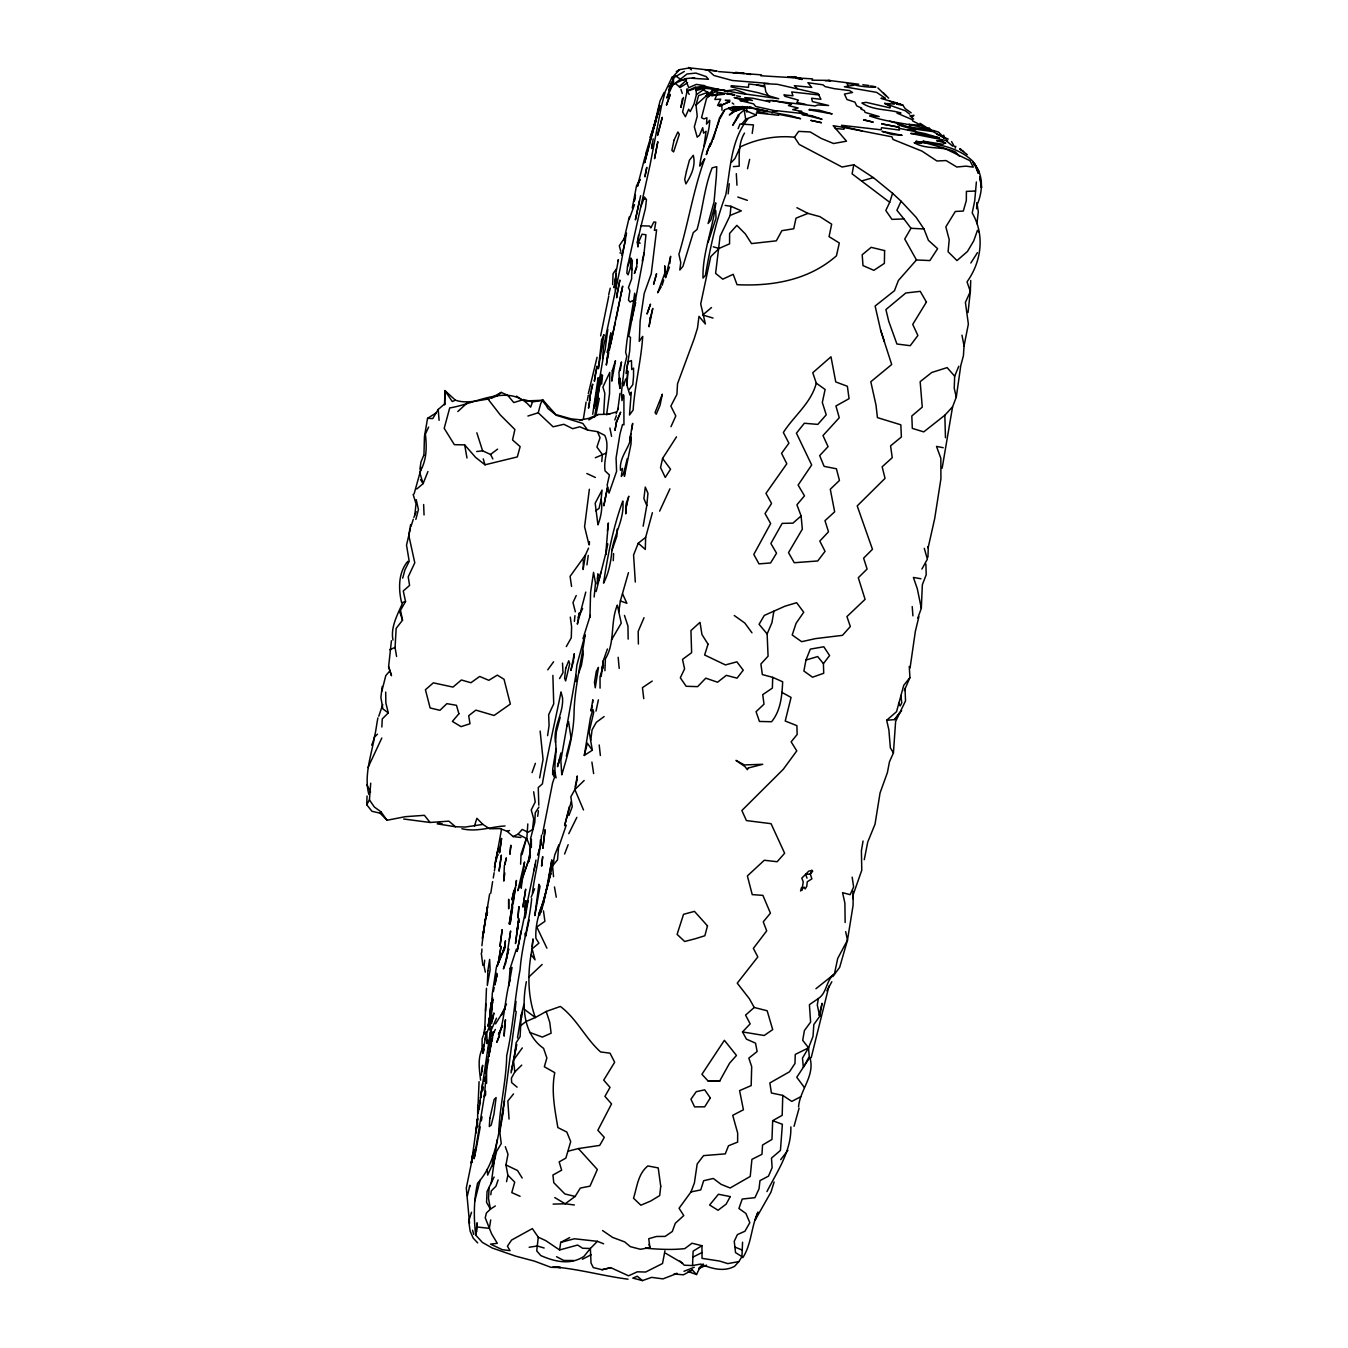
<?xml version="1.0" encoding="UTF-8"?>
<svg xmlns="http://www.w3.org/2000/svg" width="1348" height="1348" viewBox="0 0 1348 1348"><rect width="100%" height="100%" fill="white"/><g stroke="black" fill="none" stroke-linecap="round" stroke-linejoin="round"><path stroke-width="1.5" d="M645.844 1248.248L646.636 1247.844L645.844 1248.248C658.633 1249.276 671.708 1250.085 684.818 1248.602L691.996 1243.227L701.937 1245.704L702.055 1258.358L719.546 1261.054L727.802 1263.615L738.839 1261.593L741.956 1256.639L742.563 1242.216M970.729 280.502L970.341 291.505L965.404 302.407L968.37 324.093L964.056 345.897L963.416 355.737L960.787 365.51L956.288 397.154L952.581 406.81L944.83 415.235L945.47 437.696M679.914 1261.054L684.295 1265.216L692.535 1265.553L693.125 1251.146L701.937 1245.704M485.566 1095.115L485.6 1091.105M695.838 88.412L695.854 87.468L704.718 85.665L696.309 84.402L688.727 87.687L685.256 78.673L672.837 84.536L666.856 98.084L669.889 88.547L668.709 90.164L674.236 77.375L684.312 71.461M594.586 417.139L601.36 374.424C598.327 383.708 594.721 399.311 595.934 406.439L601.141 377.44M484.859 1029.838L484.892 1026.738L483.764 1034.287M845.145 922.521L844.893 903.177L842.567 892.662L850.133 894.668L853.621 886.967L852.172 877.177M520.918 837.479L513.116 836.569L507.067 831.295L500.125 828.582L489.526 828.767L482.904 824.403L465.161 827.049L455.439 826.745L448.884 821.151L430.046 822.465L424.401 815.321L405.276 816.686L387.044 820.258L380.069 813.164L371.913 811.277L366.74 804.722L369.436 799.87L370.717 783.205M478.136 1103.372L479.079 1081.669M485.583 1011.067L486.459 988.32M629.364 216.725L623.905 239.809L626.5 233.137L620.013 269.094L603.5 347.026L602.539 358.602L605.134 349.654L607.83 329.418M603.719 413.617L604.831 393.33L602.91 387.078L609.768 372.368L609.532 393.717L606.6 414.763M476.737 1231.752L477.108 1222.788L475.726 1235.139L482.416 1242.435L492.205 1247.995L515.644 1256.151L534.465 1261.138L551.012 1267.339L560.667 1267.524L553.084 1266.867C578.646 1268.889 602.556 1275.916 628.016 1279.185M589.346 544.794L589.413 541.61M819.112 1015.398L822.095 1003.333L819.753 1016.291L813.855 1024.48L812.996 1036.444L808.547 1047.851L795.253 1054.439L794.983 1063.454L789.456 1071.812L769.86 1082.933L771.41 1092.992L782.767 1095.402L782.194 1115.318L772.674 1120.677L771.966 1139.464L762.547 1145.025L761.974 1154.292L751.914 1159.381L750.229 1176.45L730.144 1187.992L721.096 1184.336L713.294 1178.472L703.656 1180.713L700.741 1189.93L691.002 1191.918L679.072 1208.246L683.756 1215.576L675.281 1223.31L672.315 1231.465L665.137 1236.419L656.527 1236.47L648.742 1238.694L649.904 1247.625L640.367 1249.276L630.308 1246.647L624.731 1241.929L612.615 1237.413L602.573 1230.539M527.927 416.026L538.24 412.791L553.101 426.811L563.868 424.3L572.698 428.681L579.758 426.794L587.644 430.079L597.434 431.646L604.73 435.337C610.425 446.946 603.078 458.943 605.067 470.907L609.431 474.968L607.156 485.061L609.043 493.115L616.592 471.328L616.07 458.05L619.962 434.056L622.506 424.536L623.939 424.873L623.922 395.756L623.298 394.678L621.967 400.642L621.479 392.217L624.394 366.471L626.82 356.394L625.641 352.3L627.005 340.303L633.509 301.48L632.482 300.688L630.156 302.003L628.471 300.149L629.904 290.696L628.454 287.63L631.589 279.019L632.33 260.45L630.931 258.277L627.494 266.618L626.837 273.139L628.101 274.807L630.443 267.511L630.931 258.277M583.381 560.06L583.128 569.53L585.47 554.988L588.537 548.114M645.641 537.397L645.304 549.428L638.261 543.193L645.641 537.397L652.398 512.695M772.69 677.336L772.387 688.087L762.732 694.641L763.996 704.195L756.059 711.677L759.446 721.45L771.578 721.736C780.829 710.497 781.975 695.72 782.666 681.785L772.69 677.336L762.345 674.573L760.895 663.991L768.074 656.19L767.13 633.931L771.915 622.725L773.887 611.166M592.732 702.763L592.817 699.764L590.98 711.003L592.261 705.948M927.963 557.162L928.3 546.344L928.098 547.928L934.703 518.542L940.921 478.81L940.837 458.253L936.506 446.407L943.212 447.704M523.934 1004.445L521.238 1015.044L520.109 1036.646L516.183 1042.678L514.835 1053.192M617.131 529.124L616.895 536.133L611.908 550.557C610.947 561.627 608.774 573.338 603.55 583.145C607.712 555.528 613.138 527.203 622.793 501.035C624.697 518.896 614.469 533.387 611.908 550.557M958.782 366.252L954.67 376.21L954.232 388.275L956.288 397.154M601.798 347.363L601.68 339.747L603.955 334.641L598.327 368.779L601.68 339.747M624.663 469.289L624.394 476.383L631.016 444.065L631.218 437.005C629.027 448.732 619.035 457.36 620.518 470.233L622.49 468.464L621.293 476.451L623.821 473.013L627.241 458.59M481.775 952.514L481.91 948.992M520.463 1025.811L525.956 1021.565L535.358 1017.521C527.287 995.683 527.523 971.403 532.106 948.807L538.914 943.179L535.897 938.309C535.19 926.379 538.442 914.079 542.924 902.941L538.627 914.23M604.898 670.697L605.387 658.801C615.295 642.895 610.105 622.405 617.333 605.1L621.243 623.164L611.503 639.879M396.582 656.442L395.065 647.444L396.16 628.387L402.513 620.198L400.524 610.324L405.529 601.494L403.271 590.98L409.59 585.42L408.208 576.86L414.796 562.79L408.73 535.173L410.651 524.541M475.726 1235.139C473.62 1217.867 473.67 1200.209 477.596 1183.19C490.166 1169.424 495.373 1151.192 498.76 1133.061C499.501 1107.028 506.241 1081.77 506.696 1055.686C513.082 1027.21 514.717 998.042 520.109 969.6C521.845 945.437 529.511 922.521 531.668 898.611M626.955 385.309L627.747 371.071L626.955 385.309L629.937 395.065L631.252 392.15L629.499 414.999L633.122 410.095C634.773 385.376 641.109 361.129 642.71 336.41L639.255 341.347L640.148 320.908L644.209 293.476L651.253 273.812L656.611 229.868L654.403 230.356L655.768 222.15L653.78 222.066L650.882 227.93L649.584 226.026L641.092 225.824L637.301 242.134L637.941 246.97L638.463 235.394M603.601 1243.8L597.417 1241.323L590.373 1248.484L591.014 1262.992L593.272 1267.592L602.084 1269.715L610.779 1267.659L628.539 1275.815L637.301 1271.821L645.675 1272.023L662.525 1263.531L664.935 1250.843M520.614 864.203L521.069 854.126L526.36 838.574L522.03 854.666M381.855 727.01L382.259 718.939L388.291 712.89L385.865 702.999L385.697 692.131M494.093 1177.023L489.088 1187.369L488.532 1198.625L490.436 1209.122L486.392 1213.015L485.229 1217.817L491.599 1233.841L497.294 1243.311L490.52 1244.137L502.4 1249.714L510.033 1250.641L507.421 1246.192L511.6 1240.042L532.342 1228.601L538.273 1237.178L545.788 1240.649L559.589 1249.967L577.635 1245.046L582.639 1248.248L590.373 1248.484L583.97 1256.37C570.373 1265.401 554.635 1261.694 540.784 1255.561L536.723 1250.877L538.273 1237.178M496.485 1018.178L490.268 1032.164L480.562 1097.912L482.651 1083.303M590.036 400.474L590.272 395.79L588.52 408.174L589.649 402.395M976.626 208.468L976.912 202.706L978.294 211.805L976.946 223.701M613.239 560.65L613.61 553.59M513.268 902.907L516.436 880.463L515.913 885.552M538.796 805.144L538.256 787.535L542.385 783.896C547.574 753.111 554.854 722.68 561.021 691.945L562.537 697.725C563.767 713.48 552.646 726.96 555.578 742.495C557.28 754.29 552.933 766.22 556.117 777.931M377.44 734.188L374.508 737.053C371.155 755.925 363.859 775.336 368.847 794.478M864.27 859.687L867.724 842.096L875.037 824.167L880.059 792.91L887.388 772.623L889.478 761.772L893.421 752.925L895.628 721.416L905.519 700.909L905.03 688.272M976.677 208.67L976.896 204.963M664.749 276.424L664.733 266.078L664.749 276.424L665.491 271.302L657.689 292.802L661.261 286.787M497.142 1139.886L491.178 1183.595M532.426 893.37C534.398 875.509 539.722 858.103 540.413 839.956M540.767 845.348L541.458 835.153M489.594 1026.03L490.841 1022.913L492.391 1001.918L489.526 1029.973M510.1 968.555L508.786 985.927L512.038 967.527L510.1 968.555L516.419 948.992M555.578 742.495L556.286 732.2L560.161 717.406M586.094 402.092L583.398 418.891M619.979 393.464L617.822 409.657M626.213 507.168L625.708 513.874L626.55 502.619L628.808 496.233L626.213 507.168L626.55 502.619M367.06 796.011L366.74 804.722M479.231 1107.112L479.046 1109.438L480.343 1100.49M487.353 1040.1L487.1 1043.588L486.83 1032.922L490.841 1022.913M521.238 1015.044L517.48 1037.96M500.057 1123.255L499.316 1132.59C506.241 1092.352 510.285 1051.946 516.217 1011.708L515.121 1010.579L516.014 1001.395M741.922 123.965L745.714 119.231L747.837 118.944C730.633 140.327 730.599 168.972 725.78 194.853C716.058 220.634 710.076 248.066 705.408 275.396L702.999 278.076C702.342 252.194 713.328 228.115 715.737 202.857L710.8 220.145L708.088 223.515L714.052 201.998L716.378 175.965L716.765 166.697L712.148 167.809C704.212 187.625 702.797 209.142 697.068 229.43L693.276 232.614L682.931 266.348L679.813 270.021L680.757 262.523L678.903 254.283C688.373 222.791 693.378 189.933 704.751 158.693L699.814 166.107C700.926 150.319 709.385 136.199 709.705 120.309L706.521 124.067L706.925 117.748L703.993 118.927L701.55 117.697L706.588 98.219L714.811 91.866L734.576 94.613M796.904 207.71L807.957 213.405L819.938 216.657L831.665 224.206L829.054 236.641L839.315 242.977L836.451 255.8C808.867 280.098 772.69 286.399 737.053 284.698L733.194 274.318L722.781 279.171L715.603 273.391L720.085 236.288L730.144 215.427L730.886 206.278L725.14 205.418M738.35 115.035L738.957 115.743L732.773 125.297L738.35 115.035L744.18 109.913L745.714 119.231L756.245 115.136L756.43 112.861L778.588 115.237L778.571 114.294L800.645 118.708L790.265 115.608L757.155 109.626L756.936 111.362L767.147 113.417M381.855 691.153L385.798 675.584L389.639 671.152M597.08 584.055L597.905 573.86L597.484 578.831M976.373 181.997L974.739 200.684L972.211 212.984C985.017 234.906 981.529 261.697 967.021 281.85L970.341 291.505L968.033 312.534M523.142 875.307L523.58 870.235M601.764 461.555L602.371 454.546L596.911 447.031L600.045 437.696L597.434 431.646M477.748 1104.467L477.63 1120.02M584.307 755.436L590.407 717.911L592.918 709.419L593.743 712.25L589.16 731.779L592.311 750.229L584.307 755.436L587.357 743.22L592.311 750.229M917.769 618.109L921.324 608.268L922.352 584.695L926.211 574.754L925.891 564.054M573.793 659.138L574.282 653.696L570.878 670.445L573.625 660.941M490.756 893.235L492.627 881.609M646.787 505.466L647.95 493.284L645.288 487.066L643.906 498.591L646.787 505.466L643.148 526.226M484.657 960.18L484.084 966.112L485.331 972.178M471.631 1161.925L477.58 1118.587L475.861 1133.095L477.108 1123.086M532.258 946.532L532.999 938.916L531.803 949.582M574.383 621.411L574.956 615.648M575.832 675.365L576.843 665.221L585.083 634.74C581.679 660.284 574.973 685.559 574.08 711.121C573.995 732.941 568.014 754.155 561.779 774.83L560.852 760.424L575.832 675.365L576.186 681.465M601.124 499.451L602.084 490.099L595.176 503.242L597.939 524.861C600.905 516.958 602.792 507.825 601.124 499.451L599.018 508.449L595.648 510.774M614.739 281.395L616.306 274.166L614.065 287.781C617.906 270.763 616.592 282.659 615.278 290.106M672.854 82.986L669.147 86.912L672.854 82.986L673.393 77.695L672.618 81.284M414.847 514.936L416.026 503.832L413.145 494.43M489.054 1055.956L489.678 1050.21L488.599 1056.714L491.514 1043.116M669.838 263.483L670.63 256.305L665.491 277.705L669.451 267.072M728.156 193.826L729.268 183.766M601.629 384.129L602.489 375.098L601.107 380.827M486.796 1064.347L487.336 1059.595L486.813 1063.589M607.763 355.99L606.33 365.089L607.982 352.098L610.914 342.864L622.692 286.147L620.636 295.515M680.993 89.507L682.256 93.433M471.648 1162.161L472.912 1153.484L471.294 1163.004L474.21 1149.423L466.307 1187.992L469.559 1223.243M493.385 1155.034L492.222 1164.925L487.673 1175.119L487.235 1169.255M551.029 866.949L548.215 882.755L551.854 859.872L544.659 898.914M523.816 868.163L524.557 861.945L517.834 890.742L521.187 881.895M704.027 145.972L706.066 131.278L703.555 133.166L702.712 127.706L699.46 135.272L697.202 137.176L694.321 126.864L697.236 116.265L696.006 105.06L698.55 95.674L707.97 92.287L703.589 90.164L704.397 89.035C708.239 84.975 769.186 101.437 735.199 89.659L724.365 91.041M590.795 740.136L592.058 729.891L596.237 722.41L604.123 716.546M382.242 686.418L380.877 697.405L382.849 708.863L388.291 712.89M491.531 1026.519L488.97 1044.532M521.187 930.828L517.126 951.452L535.223 864.354M607.392 530.809L608.369 522.99L605.656 554.837L607.813 543.851M526.36 981.698C521.929 1004.546 522.451 1033.646 543.581 1048.34L546.867 1057.961L544.356 1066.774L554.769 1072.654C551.079 1091.071 554.837 1109.387 557.853 1127.568L566.8 1132.034L570.71 1141.571L565.874 1158.101L559.167 1161.875L561.644 1170.182L552.916 1175.052L553.775 1182.685L564.913 1193.974L575.158 1196.434L580.331 1188.06L589.986 1186.156L597.349 1169.491L578.393 1148.563L568.468 1151.091M601.191 676.544L603.281 660.689L607.426 648.978M489.442 1043.807L490.554 1035.23M790.855 1126.877C791.512 1150.939 777.425 1171.075 766.945 1191.581M910.069 667.968L915.343 631.37L918.898 616.71M482.095 1087.769L478.152 1113.162M603.213 357.523L599.624 378.754M490.79 1194.749L491.295 1190.924L495.929 1186.24L498.12 1179.938M595.85 415.403L599.338 398.401M482.264 938.596L489.644 893.926M504.826 873.032L503.748 881.087L504.337 865.938L506.326 857.85L504.978 864.472M484.168 1081.366L484.724 1077.22M596.49 405.849L597.619 397.576M603.281 660.689L601.865 671.287L603.449 665.322L600.029 676.662L600.062 688.137M537.667 816.315L538.425 810.755M586.936 564.863L588.25 555.427M488.33 1049.603L489.712 1039.712L489.004 1044.616M485.28 1073.075L486.005 1068.02M539.638 777.88L543.059 759.48L540.144 731.088M719.849 118.995L724.938 109.592L733.716 106.559L744.618 107.166M485.364 1072.503L485.954 1068.391M608.74 296.206L600.635 335.854M633.509 301.48L634.689 293.19L635.582 300.638M618.816 611.773L620.366 600.955L628.438 572.681M752.201 133.452L753.431 124.875L740.018 124.016L738.114 128.683M481.202 1075.35L482.651 1065.291L481.691 1071.845M696.124 90.569L695.652 87.047L687.092 91.074L682.627 111.918L685.391 116.72L688.71 109.222L690.21 111.631L694.035 104.032L696.427 94.613L696.124 90.569L704.802 88.109L724.904 90.215M419.919 469.273L420.98 461.926L423.693 455.456M547.591 735.654L549.074 725.578L548.67 714.726L553.725 703.841L552.882 675.399M620.249 370.481L621.495 361.938L618.951 372.385L619.777 388.477L619.305 380.574M650.241 318.313L649.011 326.772L652.769 308.439L650.241 318.313L650.444 317.066M492.559 999.34L488.515 1025.626L492.66 997.689M509.325 939.758L510.622 930.979L506.477 958.26L503.427 968.892L504.792 965.572M559.589 1249.967L560.717 1242.367L569.715 1237.599M492.323 1002.979L490.874 1010.663L492.576 999.559M496.047 977.283L496.654 973.256L496.131 977.401L496.789 974.099M482.854 1090.397L483.376 1086.909M601.865 671.321L602.994 663.839M627.494 266.618L649.955 165.501L661.363 106.374L665.305 91.394L672.281 76.735M504.54 1100.912L502.214 1115.925M481.876 945.689L483.848 930.002M494.396 871.01L495.255 865.433M485.162 1039.544L486.342 1032.012L482.87 1053.378L484.269 1049.266M593.912 408.41L598.63 381.299L598.141 377.71L592.716 414.224M542.519 833.957L552.579 783.003L555.224 775.151M952.581 406.81L942.151 468.177M493.284 877.969L494.126 872.746M490.706 1219.923L489.358 1228.365L476.838 1226.95M484.909 922.554L487.572 906.665L483.073 934.872L485.398 920.044M482.82 936.607L484.353 927.171M489.627 1018.212L491.481 1006.855L488.077 1026.435L491.464 1006.754M863.057 841L861.406 850.756L861.776 870.218L853.166 894.769L853.065 905.553L847.471 940.179L837.715 958.428L834.429 973.964C825.886 980.198 827.251 992.65 818.337 998.548L817.276 1005.018L819.753 1016.291M847.825 85.446L847.134 83.711L853.84 84.014L853.638 85.244L844.354 86.778L876.554 92.355L885.467 98.303L880.952 98.32L902.756 105.026L905.047 108.497L911.181 112.844M653.207 138.827L651.573 148.499L652.499 143.663M501.523 829.256L497.328 852.357M503.579 1109.674L499.788 1132L501.254 1143.61L496.62 1151.344L492.846 1166.492M521.558 1017.74L522.451 1012.533M682.374 98.859L680.909 107.436L683.453 97.46M471.294 1163.004L472.07 1158.522M546.698 888.972L553.708 861.136M635.363 194.971L634.217 201.526L635.414 195.763M621.9 289.769L616.12 318.751M594.131 596.979L595.513 583.061L593.541 572.361L590.592 592.278L589.935 617.333M529.174 920.01L525.619 936.371L524.945 933.372M616.474 422.025L620.569 412.353L616.474 422.025L614.974 430.416L616.643 421.082M630.864 433.786L629.651 440.678L632.684 423.39L631.504 430.012M475.507 1152.607L480.225 1126.928M672.753 80.526L673.545 76.078L679.527 69.658L689.654 67.872L717.052 71.006L705.021 69.641M626.045 373.463L629.651 351.205L630.493 337.337L628.707 336.326L643.906 254.705L645.945 234.771L642.036 234.215L638.295 242.926L637.301 242.134M811.193 1057.691L829.02 985.961M481.32 1120.879L482.062 1116.835M566.312 756.076L570.996 737.76L568.553 721.618L566.918 726.302M731.357 162.417L734.98 158.525L740.237 146.932C756.835 138.945 776.212 135.305 794.494 137.21L799.212 144.438L842.079 167.034L853.773 164.776L852.105 173.841L889.697 202.318L885.805 210.49L891.955 219.387L903.901 218.898L910.978 228.284L923.97 228.958L928.418 240.348L937.618 248.672L929.884 260.568L916.455 259.962L898.391 280.485L894.449 290.713L875.122 306.03L880.615 330.058L891.685 364.533L870.808 381.737L876.015 405.175L877.43 417.61L900.818 424.805L901.391 436.971L890.573 445.851L892.241 457.697L882.148 466.796L885.046 478.355L857.21 505.921L872.459 549.293L863.613 558.156L867.084 569.041L858.305 577.719L865.079 599.355L846.932 616.575L850.335 626.534L842.466 635.346L815.574 638.598L801.639 641.682L792.203 634.992L796.095 623.281L803.728 612.245L796.634 602.691L784.856 606.246L764.299 615.446L759.076 624.309L767.13 633.931M585.773 592.075L577.348 624.141L579.236 612.969L578.326 617.62L582.622 608.487M587.324 400.407L588.25 395.385M486.611 915.528L487.302 911.888L486.611 915.022M632.279 207.963L636.509 185.805L640.115 179.385L637.385 186.395L645.136 156.351M533.993 870.64L535.982 860.058M487.302 911.888L486.561 915.798L487.487 912.208M506.545 1181.674L507.859 1175.203L505.955 1164.958L507.994 1154.208L505.315 1146.71M805.969 660.048L803.88 671.018L812.524 677.218L823.712 673.259L823.409 663.62L817.68 656.56L805.969 660.048L810.317 649.113L823.813 646.77L829.593 655.549L823.409 663.62M608.504 346.503L610.829 332.821L609.869 342.78L607.004 352.418M488.701 1046.301L491.481 1032.989M556.151 748.561L552.747 768.882L552.663 774.729L553.624 770.382L553.826 776.229L555.157 772.674M511.094 1072.873L513.217 1061.702L511.313 1070.935M517.11 1087.179L511.65 1082.596L511.431 1078.08L514.818 1071.946L513.487 1060.168L515.711 1048.609M388.612 666.653L391.442 675.567L388.612 666.653L391.426 640.738M590.963 391.375L589.666 398.132L592.732 384.129L591.3 389.69M635.683 302.525L631.589 320.403L630.443 319.982M482.432 1051.137L483.73 1044.515M493.183 999.643L491.666 1007.411L492.273 993.712L496.384 967.241L504.422 949.228L505.416 940.988L504.422 949.228L502.888 952.244L504.944 946.026L497.193 966.095L500.293 954.687L498.507 962.809M530.253 856.132L521.609 879.553L521.272 888.18C521.373 873.892 531.011 861.456 530.202 846.881L526.832 838.726L527.809 823.948M575.225 786.693L577.332 775.976L576.792 778.082M505.483 963.904L508.701 948.891L506.477 958.26L507.219 955.142M513.403 1061.028L516.823 1044.515M493.385 991.538L494.211 987.444M491.885 1041.448L492.61 1037.775M469.525 1187.217L469.913 1185.28L467.419 1195.727M615.699 274.183L618.446 259.591L617.755 260.737M609.195 350.834L615.21 322.812M589.362 489.29L584.577 526.731L588.941 544.592M553.556 876.689L552.545 865.871L554.786 854.851L558.847 844.859M435.842 413.095L427.552 418.335L424.452 436.533L423.929 455.321M626.567 369.537L628.117 361.921L631.454 360.556L631.723 369.521L633.543 368.139L633.543 376.378L632.785 384.686L629.095 389.623M596.001 711.121L598.394 699.865M491.599 1023.587L493.89 1012.971L492.138 1020.824M488.633 1059.798L486.527 1069.571L484.37 1096.918L484.892 1093.026L474.092 1158.758L475.035 1154.646M798.538 1106.843C800.038 1089.555 815.405 1075.502 809.845 1057.422L796.769 1077.271L804.335 1087.465M512.729 906.884L510.1 924.172L513.723 894.819L509.224 924.071L515.458 887.405M530.438 839.113L534.802 822.415L535.257 812.76L538.947 807.048M582.976 638.699L590.373 615.126M607.122 360.084L608.774 352.687M662.593 458.438L660.554 467.571L665.255 477.445L670.529 469.205L662.593 458.438L676.511 436.836M577.079 779.767L574.871 789.557L570.844 796.786L572.243 806.727L568.873 815.591M747.533 168.719L749.64 159.35M642.271 260.905L644.074 252.885M608.689 294.808L610.223 288.169M414.106 493.924L421.435 467.52M548.602 882.367L550.641 873.622M909.243 666.451L909.934 677.589L903.75 685.306L896.538 711.677L886.664 720.287L888.871 729.858L890.354 747.82L893.421 752.925M640.637 195.746L635.38 219.909L639.424 200.835M558.038 764.939L559.909 758.57L557.499 766.692L560.903 752.976M549.95 877.127L550.776 873.673M799.094 1108.191L794.056 1126.288M530.404 855.508L528.905 861.675L531.348 839.231L531.365 847.42M664.092 92.523L660.014 101.016L653.426 128.65L655.566 120.848M596.119 591.57L606.432 550.81M598.967 579.994L600.871 572.26M377.895 717.911C376.025 727.195 375.62 736.311 371.644 745.158M654.757 123.426L660.048 105.582M495.828 861.709L497.749 854.11L497.8 855.525M539.52 915.444L544.154 901.357M569.345 806.576L564.593 825.684L571.181 801.807M474.816 1201.017L480.09 1180.241M629.162 219.438L634.504 204.593M652.247 132.289L644.63 162.822L657.083 116.181M542.823 903.446L547.726 884.625M415.858 519.384L418.436 509.561L416.229 499.653M588.335 393.633L597.063 357.254M654.656 123.949L652.28 132.947L655.751 120.629M402.715 578.157L404.922 569.85L409.202 561.307L406.523 545.081L410.432 528.5M656.038 119.298L657.184 114.984M542.149 904.98L547.945 884.726M538.24 412.791L540.784 403.338L543.042 400.272L556.589 415.369L582.808 423.424L587.644 430.079M640.755 206.918L644.614 196.993L644.647 199.319L645.591 198.426L646.467 199.689L645.422 208.502L641.092 225.824M955.26 148.179L955.799 146.275M539.251 849.965L541.441 842.281M801.571 887.473L800.56 890.961L804.133 887.102L805.127 888.955L806.812 886.226L807.233 881.811L811.884 878.845L810.283 874.077L811.985 870.37L812.692 871.212L810.283 874.077L805.615 874.346L801.807 878.104L803.24 881.862L801.891 890.455M653.662 127.672L655.836 120.309M662.154 285.287L663.705 279.963M645.726 153.756L654.302 125.718M656.274 118.877L659.846 106.846M757.964 1212.206C751.072 1226.916 751.645 1244.086 742.815 1257.65M713.277 139.282L719.394 118.135L724.499 109.828M655.634 119.601L658.363 110.603M540.868 912.242L542.503 906.8M621.883 255.21L625.539 240.028M474.462 826.172L476.872 818.303L482.904 824.403M708.071 242.387L716.024 218.191L715.754 210.49M774.123 1181.994L770.955 1192.171L755.251 1219.839L757.829 1212.391M410.921 526.697L413.28 519.283M471.547 1212.24L468.7 1221.086L470.166 1231.213L473.165 1238.071L477.664 1242.907M657.554 134.817L662.289 117.36L657.723 135.373M889.697 202.318L892.595 193.32L873.369 177.616L853.773 164.776M976.71 205.705C982.995 191.686 984.074 174.313 973.037 162.367L978.766 171.348L974.351 163.243L978.345 173.37L975.194 164.81M518.188 927.609L516.604 932.462L518.66 920.65L515.492 943.533L518.694 918.392L519.047 922.369M542.334 905.35L540.818 909.967L544.019 900.75M537.566 855.087L540.127 847.285M510.066 979.71C504.438 1000.132 504.759 1022.222 496.789 1042.324L499.501 1035.871M378.771 716.226L382.748 704.549M717.658 90.619L712.233 90.838L710.767 95.186L706.335 95.775L696.006 105.06M655.684 121.876L650.191 137.513L655.6 120.41M717.136 94.074L711.576 95.691L724.297 94.225L717.136 94.074L714.844 99.516L720.742 99.145L717.608 105.498L721.113 103.998M636.694 266.988L634.419 273.459L636.694 266.702L637.149 259.136L637.216 263.281M719.209 120.848L709.756 146.494L712.401 141.085M532.056 772.657L535.375 763.322M816.281 383.135C811.243 403.018 793.989 415.791 783.356 432.489L788.917 443.206L781.554 453.332L786.811 463.763L765.967 493.368L771.562 503.444L765.041 513.588L770.652 523.529L753.802 554.432L758.991 563.868L770.567 562.975L776.549 553.186L770.854 543.48L782.16 523.378L792.944 523.142L801.116 515.93L796.921 504.792L804.486 495.845L798.117 485.078L811.681 464.976L796.432 433.18L804.335 423.255L817.815 424.401L826.24 414.813L822.314 402.479L825.111 389.488L816.281 383.135L812.76 372.739L830.991 356.782L835.743 381.939L847.37 386.269L849.072 398.654L835.929 405.984L839.265 417.728L822.988 435.572L828.06 446.643L819.685 455.607L824.117 466.374L836.4 468.767L839.467 480.444L830.284 489.273L834.665 511.819L824.976 520.699L828.514 531.786L819.803 541.07L825.06 551.332L817.731 560.97L794.258 562.723L788.513 552.646L802.33 529.157L801.116 515.93M556.589 415.369L548.013 408.579L543.042 400.272L532.511 401.923L530.64 407.163C510.218 382.006 475.305 403.979 449.71 407.938L444.2 428.327L454.343 444.671L464.672 444.874L475.608 457.41L485.01 464.807L517.312 456.921L520.143 446.626L512.543 439.954L514.902 429.507L500.293 414.948L487.487 398.401M578.68 673.056L581.392 665.44L583.347 653.898L582.656 650.09M455.405 400.188L452.237 401.519L444.924 390.6L444.621 404.653L444.924 390.6L455.405 400.188C466.593 404.012 478.22 400.305 489.493 398.907M614.806 419.986L616.322 415.757M566.261 825.161L558.544 847.639L557.499 859.889L552.545 865.871M772.101 113.013L772.724 111.294L777.948 110.822L807.166 114.058L799.179 111.783L801.891 111.446L792.708 109.677L798.117 107.975L788.496 105.599L791.495 104.2L773.027 100.493L766.422 100.51L769.927 101.892L752.673 98.219L744.77 97.612L752.454 100.493L734.171 97.511L742.613 100.274M484.842 1031.372L482.112 1038.836L482.079 1048.862M493.57 1031.776L486.577 1065.543L486.577 1083.354M691.002 1191.918L694.389 1182.954L697.186 1163.964L703.555 1155.624L725.291 1153.871L728.476 1145.783L737.626 1142.11L737.676 1133.061L732.722 1115.335L743.422 1109.775L739.597 1090.616L751.173 1085.595L751.695 1066.672L748.848 1058.113L757.121 1051.558L755.537 1043.167L746.438 1039.139L742.512 1031.928L750.179 1023.857L745.562 1015.095L754.24 1007.478L767.164 1010.764L772.69 1029.619L764.164 1035.5L742.512 1031.928M564.593 854.009L568.148 844.724M638.261 543.193L633.577 554.988L635.312 582.033M427.939 471.53L423.12 483.595L416.835 488.987M413.87 517.447L416.178 511.633M616.103 413.819L618.429 408.023M531.146 897.246L534.6 888.787M568.789 833.687L576.826 817.394M644.024 617.721L638.177 631.386L638.379 644.024M904.306 690.58L909.934 677.589M506.511 1004.041L501.405 1015.061M670.967 426.709L675.803 415.959L670.849 406.068L676.915 394.442L677.522 383.776L694.22 338.651L697.489 328.137L698.989 316.359L705.392 323.992L700.707 303.94L710.767 256.575L719.124 248.42L729.571 243.836L729.605 233.44L736.851 225.369L745.393 233.979L751.527 243.584L776.33 240.837L781.874 230.66L793.736 228.772L796.011 218.157L807.957 213.405M645.608 155.087L647.95 149.914M428.613 427.08L425.378 434.191C426.945 447.216 426.76 460.679 419.666 472.238L423.12 483.595L420.492 479.585M381.804 738.013L367.987 767.585M669.922 488.835L659.644 511.128M576.219 595.546L572.984 602.556L575.326 611.807M892.595 193.32L901.087 201.223L896.909 210.288L903.901 218.898M502.147 1026.468L498.49 1034.354L502.467 1025.794M484.269 1045.509C476.956 1056.057 479.265 1068.357 480.579 1080.152M711.997 93.197L706.335 95.775L707.97 92.287M696.528 1274.534L692.4 1270.035L688.12 1271.568L696.528 1274.534L700.269 1266.682L703.235 1263.969M402.26 603.769C397.323 615.042 390.431 627.46 392.976 640.047M489.088 1187.369L487.049 1191.48L486.561 1202.332L490.436 1209.122L495.339 1205.955M495.356 1029.451L491.919 1036.292L493.722 1032.248L490.268 1032.164M719.714 1080.978L729.571 1063.201L736.463 1055.45L724.381 1040.319L701.92 1074.305L708.239 1081.147L719.714 1080.978L708.239 1081.147M495.559 1023.89L505.281 1008.253L501.456 1015.196M826.846 990.831L831.817 981.765M921.914 569.058L927.373 559.184L924.29 548.35M744.517 133.098C738.502 142.77 739.108 155.121 739.21 166.158L733.396 166.63M566.295 646.602L571.282 637.789L571.603 626.668L570.288 617.114M910.978 228.284L904.727 239.017L916.455 259.962M559.555 678.6L562.992 672.703L562.52 663.115M808.547 1047.851L802.481 1058.096L803.341 1067.228L809.255 1056.647L808.547 1047.851L802.7 1040.302L804.419 1030.512L810.62 1022.087L809.407 1004.681L818.337 998.548M444.992 403.608L438.201 409.489L432.742 418.571L427.552 418.335M970.83 263.012L977.435 252.666M624.124 238.663L619.305 245.757L620.805 251.368M616.272 269.061L613.07 273.678L612.632 284.546M585.47 554.988L570.086 576.371L571.569 586.464M513.487 1060.168L522.316 1047.901M407.787 561.358C398.166 572.614 398.351 589.127 401.637 602.775L405.529 601.494M380.069 813.164L380.995 811.833L374.323 806.997L369.436 799.87M794.494 137.21L798.639 131.379L810.215 131.952L821.218 138.423L833.553 143.511L846.527 141.186L833.182 125.701L843.814 127.437L891.955 136.822L892.999 139.434L922.049 151.161L936.911 160.985L946.094 160.564L956.827 167.017L965.994 166.141L973.239 167.135L969.937 160.698L944.004 148.095L927.357 143.427L916.067 141.388L921.577 143.276L914.146 142.686C927.272 150.353 942.336 145.466 955.597 152.071L959.405 156.166M547.743 669.821L553.607 661.784M886.664 720.287L894.583 719.596L899.655 712.654M832.778 976.626L839.636 967.409L847.471 940.179L845.668 931.653M780.661 1159.684L787.889 1150.35M894.583 719.596L901.644 710.581M673.056 80.779L670.563 83.947L671.995 83.542M513.521 1093.936L507.842 1100.996L509.055 1119.076M513.116 836.569L518.036 834.193L522.215 829.441L528.096 832.289L532.544 829.526L533.69 818.859L531.247 809.929L535.223 801.976L533.656 791.781M738.839 1261.593L734.677 1266.227C723.927 1272.259 711.323 1268.569 700.741 1264.07L692.535 1265.553M528.77 977.064L542.149 964.477M514.818 1071.946L521.727 1065.122M584.173 780.492L574.871 789.557L583.499 809.963M457.815 411.511L466.947 403.153M675.87 83.947L679.257 86.66L686.486 80.105M747.5 107.082L746.522 107.941L746.893 112.137M532.511 401.923L523.681 399.564L513.773 402.547L507.589 395.2L501.203 392.42L497.328 395.79L491.06 398.283M835.221 128.431L843.966 129.273L843.831 127.083L841.506 125.297L881.087 129.812L881.541 127.689L899.487 130.065L898.846 128.262L925.031 133.604L939.253 137.85L917.921 133.587L910.759 133.452L947.526 140.782M815.944 988.724L834.429 973.964M711.525 307.546L702.729 314.994L713.041 318.061M706.335 95.775L712.233 90.838M671.995 85.733L687.042 73.988L695.888 73.078L706.167 76.6L708.475 79.279L692.417 78.302M944.83 415.235L923.734 431.899L912.31 428.361L911.821 415.976L922.268 407.113L920.162 381.653L931.788 372.469L947.139 367.6L954.67 376.21M912.579 116.45L913.995 115.338L909.951 115.861L913.641 119.079M476.703 451.529L482.601 450.805L490.537 454.445L497.581 449.137M575.158 1196.434L565.183 1203.781L553.118 1204.101M696.427 94.613L704.397 89.035M652.213 681.077L642.457 687.649L643.754 698.652M767.332 111.345L749.218 107.335L751.881 107.554L742.04 106.559L729.352 114.984C739.479 103.965 755.537 108.615 768.208 111.429M673.832 81.857L670.563 83.947L673.377 82.447M687.547 82.767L680.032 87.553L679.257 86.66M702.005 1266.446L698.635 1268.535L706.588 1265.149M676.292 71.545L679.527 69.658M588.857 419.868L598.108 414.493L609.684 414.224M729.639 101.656L719.327 106.138L729.639 101.656L725.291 100.291L729.891 100.258M578.393 1148.563L599.692 1145.412L604.292 1137.392L597.855 1130.298L611.537 1103.894L604.949 1096.362L610.021 1087.398L603.719 1080.136L614.671 1062.224L610.004 1053.159L600.618 1051.962C585.217 1038.196 577.011 1018.97 560.38 1006.45L546.21 1011.455L535.358 1017.521L524.709 1009.635M491.161 397.98L501.203 392.42M692.4 1270.035L683.402 1274.82L674.051 1273.961L677.168 1273.405L662.946 1278.881L651.623 1277.365L642.44 1280.6L632.802 1278.089L637.284 1276.236L642.44 1280.6M800.729 1096.716L791.781 1101.4L782.767 1095.402M582.403 1259.234L591.384 1254.617M693.091 1257.044L702.072 1252.477M627.427 378.316L625.59 379.142L623.635 385.798L622.574 381.484M595.311 457.747L606.549 452.962M389.707 649.702L395.065 647.444M598.108 414.493L588.486 418.453L579.792 420.054M730.144 215.427L741.333 210.861L730.886 206.278M683.975 1271.282L694.287 1267.255M731.745 110.519L739.867 107.587L728.527 108.329L731.745 110.519L742.04 106.559M908.047 129.779L915.68 130.065L900.75 125.735L933.894 130.571L938.663 132.188L944.055 137.715M738.839 109.778L733.851 111.378L746.64 107.84M507.067 831.295L509.544 830.536M687.766 88.934L686.671 89.136L687.092 91.074L694.102 88.951M696.343 89.086L705.425 86.441L718.669 89.423M861.726 180.935L873.369 177.616M607.476 414.459L616.036 412.033M811.985 870.37L808.733 871.162L805.615 874.346L807.031 878.155M602.084 1269.715L610.779 1267.659M560.717 1242.367L574.45 1238.761L597.417 1241.323M686.25 79.481L682.139 80.257L675.415 75.825M529.141 1247.254L537.296 1245.973L544.137 1248.012M525.417 400.929L543.042 400.272L544.643 403.709M685.256 78.673L694.608 77.746M728.527 108.329L739.53 107.671M771.848 100.696L815.085 105.97L817.933 104.925L828.649 105.498L812.423 101.589L811.597 98.236L820.932 99.28L818.152 93.602L777.307 84.301L764.046 83.643L764.805 85.918L748.713 83.947L748.494 87.334L731.256 85.682L731.037 86.879L758.115 92.692L778.723 98.724L744.635 93.905M975.531 191.028L966.415 191.382L966.314 200.65L963.298 211.063L955.294 211.468L945.841 226.868L949.211 239.674L948.082 251.739L956.979 260.568L967.443 251.503L973.745 240.854L977.485 230.272L979.154 232.142M812.018 80.189L828.514 80.375L858.777 84.233M505.011 825.97C490.723 826.779 476.518 832.356 461.859 828.717M825.313 80.779L830.756 80.728L828.514 80.375M573.81 1260.515L563.734 1260.464L556.572 1256.707M718.383 71.579L761.536 74.865M812.574 78.892L760.744 75.758M796.247 77.341L787.805 76.903L793.669 77.493M928.351 129.071L912.562 120.882L912.377 119.702L897.043 113.148L900.986 113.013C888.113 108.935 873.824 110.755 861.911 103.055L866.174 102.347L890.152 107.891L890.135 106.29L884.676 103.408L894.449 104.099L892.191 102.448L902.756 105.026M741.231 73.449L733.076 72.758L744.332 73.466L735.62 72.337M403.692 819.011L430.046 822.465M819.247 95L791.714 91.95L792.961 95.759L783.946 94.899L784.839 96.281L798.387 100.14L796.853 102.465L805.514 104.369M582.285 419.986L571.266 418.891L557.583 415.032M797.409 88.698L794.326 85.665L811.766 87.418L807.89 82.7L822.988 84.806L825.06 86.592L834.328 88.682L849.51 90.569L852.543 92.49L844.421 94.074L846.982 99.516L854.902 102.111L856.738 105.869L861.81 108.211L860.883 108.969L864.371 110.603L865.012 112.373L879.166 116.551L869.696 115.894C889.427 123.342 911.501 122.921 930.828 130.352M916.067 141.388C936.102 143.781 958.495 146.73 973.273 161.777L974.402 165.416M796.179 78.083L801.487 78.673L796.55 78.1M638.295 242.926L640.182 243.146M747.011 74.056L750.752 74.511M862.855 84.755L868.988 85.531M574.349 1204.977L565.183 1203.781L554.769 1197.58M437.173 823.847L455.439 826.745M768.529 83.424L732.368 80.492L713.951 75.505L707.919 70.113M726.521 93.72L733.767 94.899M920.97 578.764L913.388 577.433L917.28 588.672L921.324 608.268M438.201 823.038L442.144 823.746M736.463 95.809L740.406 96.567M910.254 128.481L933.001 131.615L946.633 139.097M733.733 104.133L732.217 102.97M796.314 78.268L802.229 79.481L794.528 76.6M842.921 126.51L861.928 130.84M776.768 111.126L755.706 106.475L753.599 103.88L740.069 100.544L747.837 101.083L743.624 99.516M870.69 85.918C888.517 88.597 854.261 86.912 853.84 84.014M921.442 125.415L908.788 124.353L911.939 125.431M912.057 127.807L897.549 124.387L902.975 124.943L889.747 121.202M756.717 84.975L765.074 87.013L765.748 91.715L768.562 95.759M931.788 143.444L922.891 141.186L942.875 144.287L945.336 142.854L936.742 140.782L941.746 140.984L945.774 143.174M619.928 252.868L621.293 253.239M713.294 246.836L719.124 248.42M967.274 154.649L959.86 149.021L961.208 149.392M727.398 93.13L734.643 95.27M936.793 134.278L948.234 139.097M889.815 101.336L899.841 104.504L895.021 102.532L898.594 104.706M884.676 103.408L905.283 110.738L909.664 114.159M893.404 102.414L899.841 104.504M737.794 197.027L747.365 200.347M620.366 600.955L626.871 603.264L622.574 593.861M895.021 102.532L901.913 105.043M529.596 1032.366L542.334 1037.084L551.113 1033.208L549.765 1022.374L546.21 1011.455M772.674 1120.677L782.379 1124.299L780.425 1150.451L771.477 1158.101L772.134 1167.688L768.478 1176.147L759.969 1180.646L759.042 1188.818L754.947 1197.664L742.226 1199.046L738.923 1208.482L745.933 1213.486L749.825 1222.67L744.939 1231.246L737.407 1234.6L734.239 1241.306L735.536 1252.612L741.956 1256.639M735.048 1247.136L742.411 1250.152M744.18 109.913L756.245 115.136M520.075 1196.283L511.785 1192.592L514.734 1182.129L507.859 1175.203M586.835 473.519L595.361 477.462M915.241 131.582L917.921 133.587M505.955 1164.958L517.514 1170.519L522.198 1178.051M682.61 1263.211L665.693 1253.303M518.036 834.193L526.832 838.726M781.874 692.383L791.057 697.422L785.227 721.011L796.904 725.662L797.157 734.491L791.141 741.838L796.769 750.887L783.289 769.287L741.872 810.502L746.421 820.578L771.056 823.679L784.637 853.25L777.156 861.726L764.299 860.26L747.382 875.93L752.235 894.617L762.901 895.375L770.433 913.169L763.238 921.83L766.709 930.845L753.364 948.385L757.829 956.928L737.255 983.164L749.37 998.733L754.24 1007.478M927.677 128.262L920.077 123.291M946.262 140.782L952.648 146.123M959.86 149.021L963.618 151.465M734.256 615.514L744.821 623.029L751.965 632.802M941.561 136.333L944.122 138.17M516.554 396.127L522.03 400.154M691.423 69.877L688.727 67.4M931.417 130.031L928.705 127.875L930.086 129.981M883.53 93.063L888.652 98.134M877.902 87.957L886.293 96.112M901.087 201.223L916.084 217.281L923.97 228.958M671.995 78.1L673.646 80.038M630.443 267.511L632.094 269.651M531.264 954.89L535.038 959.843L532.106 948.807M380.995 811.833L387.044 820.258M687.092 91.074L689.232 94.36M898.56 703.134L900.178 705.948L901.778 702.814L900.852 695.433M951.57 141.624L954.333 146.544M490.537 454.445L492.863 458.927M366.791 784.654L370.565 792.102M943.651 135.154L944.813 137.782M546.917 948.2L536.807 927.003L544.895 921.324L543.48 910.911M624.461 615.413L627.949 626.045L628.168 639.12M399.834 612.043L402.513 620.198M880.615 330.058L884.389 341.684M482.601 450.805L476.838 432.792M483.241 458.859L485.01 464.807M649.045 1244.372L649.904 1247.625M472.575 1230.252L473.67 1234.38M609.886 428.024L611.571 436.348M961.966 335.163L964.056 345.897M704.364 85.8L704.751 87.873M554.466 886.95L556.269 897.195M464.672 444.874L466.981 458.017M482.87 965.404L481.27 953.087M620.703 383.877L619.709 377.828L620.164 387.82M591.907 762.125L593.642 773.584M619.221 381.113L619.996 386.927L619.018 378.417M599.203 744.972L600.365 755.503M618.159 657.302L619.204 668.423M438.201 409.489L439.094 420.323M912.225 606.583L912.899 615.851M477.31 1119.581L477.714 1126.642M736.311 173.656L736.968 185.215M484.741 1029.704L485.718 1003.704M721.77 104.756L722.006 110.266M423.643 504.54L424.047 514.97M852.964 891.079L852.981 898.678M508.668 899.436L508.685 908.619L508.668 899.436M884.608 250.593L884.372 263.382L873.858 270.325L863.006 265.607L862.181 254.772L871.162 247.341L884.608 250.593M487.875 970.695L487.302 985.506L490.099 969.802L489.644 959.388L487.875 970.695M612.295 370.751L611.807 381.13L615.48 360.725L612.295 370.751M504.607 1025.879L504.118 1036.14L505.466 1019.711L504.607 1025.879M525.669 907.339L525.147 917.921L528.113 900.616L525.669 907.339M501.338 855.323L499.097 870.909L501.338 855.323M489.829 1118.335L489.307 1126.524L491.194 1125.108L493.941 1114.307L496.115 1097.542L494.16 1099.429L489.829 1118.335M514.043 890.303L511.97 899.689L514.043 890.303M502.164 929.783L500.007 946.212L502.164 929.783M501.557 838.507L499.535 852.661L501.557 838.507M518.879 906.766L517.969 917.735L518.879 906.766M545.064 829.997L542.873 848.212L545.064 829.997M541.643 865.264L541.576 866.124L542.705 856.62L541.643 865.264M510.589 847.336L509.948 854.295L510.841 845.23L510.589 847.336M525.653 889.36L522.957 906.833L525.653 889.36M525.889 900.852L524.642 910.422L525.889 900.852M598.428 667.513L595.26 687.8L594.468 682.307L596.322 671.27L598.428 667.513M657.79 141.877L654.555 158.542L657.79 141.877M565.739 668.153L564.61 678.212L565.638 680.909L569.699 663.873L568.755 660.773L565.739 668.153M660.739 1186.291L659.694 1195.575L650.713 1201.034L640.856 1205.213L633.526 1198.22C637.082 1186.965 637.941 1173.923 647.849 1165.936L658.212 1167.907L660.739 1186.291M495.457 980.99L494.986 984.967L496.873 975.598L495.457 980.99M538.88 884.423L534.819 915.612L540.026 886.327L538.88 884.423M595.058 375.654L594.367 381.282L597.046 366.151L595.058 375.654M617.199 293.257L616.609 297.773L619.861 280.081L617.199 293.257M491.312 1002.474L489.829 1013.393L491.312 1002.474M499.67 954.317L498.356 962.91L501.085 946.229L499.67 954.317M645.692 172.241L644.967 176.858L646.804 167.354L645.692 172.241M658.313 110.132L657.554 114.968L659.273 105.447L658.313 110.132M496.115 857.665L494.497 867.152L498.255 848.583L496.115 857.665M605.404 497.715L603.82 505.871L607.51 487.403L605.404 497.715M662.289 394.391L660.014 405.344L656.257 414.257L655.044 412.539L662.289 394.391M686.469 171.23L684.717 179.503L685.913 183.901C691.238 175.442 695.972 165.45 693.276 155.29L689.435 160.193L686.469 171.23M674.067 140.175L671.877 150.386L673.612 151.903L679.325 134.328L677.875 131.952L674.067 140.175M656.527 273.88L653.611 284.293L656.527 273.88M707.481 925.874L704.852 935.765L695.164 938.764L684.666 941.494L677.1 934.349L683.554 914.315L694.456 911.366L707.481 925.874M707.414 150.706L706.318 154.599L710.329 143.629L707.414 150.706M708.037 644.159L704.633 654.993L725.426 664.918L736.884 661.834L743.237 670.192L737.053 678.162L726.319 675.348L717.574 682.223L705.762 678.179L697.641 686.638L686.149 686.284L680.319 677.774L684.582 668.878L682.526 659.374L691.625 652.685L690.951 630.527L700.016 622.338L701.937 634.504L708.037 644.159M666.839 103.965L666.434 105.144L670.259 94.427L666.839 103.965M648.607 309.417L647.023 314.017L650.511 304.126L648.607 309.417M748.224 768.006L747.348 769.708L745.09 766.709L735.991 760.39L744.349 764.923L762.749 764.299L748.224 768.006M730.245 1196.603L726.134 1204.152L718.029 1210.268L709.621 1205.011L718.433 1194.244L730.245 1196.603M926.413 302.07L912.731 324.396L917.887 335.5L910.22 345.695L896.909 344.01L888.72 321.245L885.906 309.568L905.805 292.988L920.246 291.353L926.413 302.07M710.312 1097.929L704.718 1106.809L694.574 1106.877L690.934 1099.227L696.242 1091.678L704.684 1089.841L710.312 1097.929M458.893 713.749L452.389 721.416L461.016 726.639L470.014 723.758L468.7 715.687L475.878 710.126L494.076 715.485L510.336 704.06L504.034 679.274L497.328 675.129L488.819 680.319L479.686 676.443L470.907 682.745L461.387 679.982L452.995 687.092L433.348 682.846L425.429 689.738L430.13 707.97L439.937 710.312L446.879 703.656L456.466 705.307L458.893 713.749M809.693 109.441L808.884 109.811L832.171 113.906L819.348 110.25L809.693 109.441M901.829 135.289L891.955 134.48L882.03 131.363L901.829 135.289M811.732 115.709L802.026 114.395L822.061 119.247L811.732 115.709M865.938 120.343L863.562 119.972L873.234 122.146L865.938 120.343M899.183 127.251L881.862 123.898L899.183 127.251M821.37 122.668L810.957 120.41L821.37 122.668M981.209 184.609L979.726 176.655L981.546 187.743L981.209 184.609"/></g></svg>
